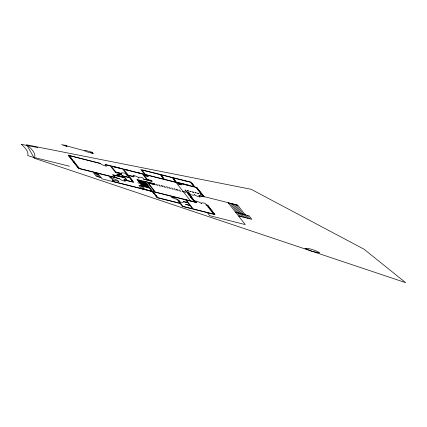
<?xml version="1.0" encoding="UTF-8"?>
<svg xmlns="http://www.w3.org/2000/svg" width="427" height="427" viewBox="0 0 427 427"><rect width="100%" height="100%" fill="white"/><g stroke="black" fill="none" stroke-linecap="round" stroke-linejoin="round"><path stroke-width="0.64" d="M34.181 158.011L34.603 157.216A84.84 18.217 18 0 0 28.358 146.194L26.72 144.844L251.119 189.289L364.034 249.203L405.65 282.663L34.267 158.203L26.72 144.844M65.646 145.623L66.783 145.532L61.627 144.657L67.044 146.509L65.646 145.623L84.397 150.72L86.734 151.777L93.337 153.576L90.631 152.386L92.691 152.391L86.083 150.592L84.397 150.72M199.03 195.673L204.266 196.986L196.756 187.394L194.851 186.919L191.136 182.174L140.841 169.556L144.556 174.301L105.047 164.395L106.52 166.274A5.482 1.18 18 0 1 100.201 163.418L69.42 155.7L79.406 168.451L114.633 177.285L112.541 174.616L118.252 176.047L116.667 174.019L118.685 174.803L121.038 174.792A4.11 0.881 18 0 1 122.49 175.759L122.645 175.956M137.756 182.831L142.116 183.413L143.899 184.122L143.061 183.14L144.497 183.727L147.849 184.17M37.752 147.566L21.35 144.337A87.909 18.879 18 0 1 27.68 155.513L31.128 156.72L69.387 166.21M191.461 183.567L192.412 183.802M161.395 176.105L162.025 176.266M173.453 179.126L174.088 179.287M192.625 185.051L193.575 185.286M162.634 177.685L163.263 177.845M174.691 180.712L175.326 180.867M176.292 182.105L188.985 185.286L189.374 185.782M113.566 181.779L111.975 179.756L118.957 181.507A6.512 1.398 18 0 0 111.458 178.118L110.508 177.878L109.152 176.148L78.685 168.505L68.235 155.161L100.201 163.418M175.812 182.142L164.39 179.276L160.904 174.83L172.327 177.696L190.677 201.122M114.447 166.792L119.208 167.987M125.394 169.54L129.205 170.49M136.501 172.321L140.312 173.277M105.282 164.694L110.358 165.964L115.429 172.439L121.455 173.949A5.482 1.18 18 0 1 117.617 174.259M196.308 187.8L197.258 188.04M69.03 156.175L69.985 156.415M197.466 189.284L198.422 189.519M198.085 190.074L199.041 190.314M199.249 191.558L200.199 191.792M199.868 192.347L200.818 192.588M115.952 172.134L121.508 173.527A5.14 1.105 18 0 1 125.106 173.239L126.424 174.921L127.534 175.198L129.312 177.472L122.49 175.759M126.269 174.723L127.379 175.001L122.73 169.071L111.308 166.204L116.379 172.679M134.041 176.671L128.33 175.241L123.686 169.305L142.41 174.002L147.053 179.932L143.563 179.057M73.337 161.662L74.277 161.902M116.107 172.332L121.508 173.527M127.726 175.444L128.676 175.684M201.032 193.831L201.982 194.066M73.609 162.009L74.549 162.249M185.991 190.255L185.04 190.015L185.35 190.415M187.261 190.575L188.531 190.89M189.802 191.211L191.066 191.531M192.337 191.846L193.607 192.166M194.877 192.486L196.148 192.801M197.413 193.121L198.683 193.442M199.953 193.757L201.224 194.077M187.416 190.773L188.686 191.093M189.956 191.408L191.221 191.728M192.492 192.043L193.762 192.363M195.032 192.684L196.303 192.999M197.568 193.319L198.838 193.639M200.108 193.954L201.379 194.274M201.651 194.621L202.601 194.861M129.119 177.226L130.07 177.461M154.142 183.775L154.777 183.936M156.047 184.256L157.317 184.571M158.582 184.891L159.853 185.211M161.123 185.526L162.313 185.75M163.584 186.065L164.854 186.385M166.124 186.7L167.395 187.021M168.66 187.341L169.93 187.656M171.2 187.976L172.471 188.296M173.741 188.611L175.006 188.931M177.627 189.668L176.276 189.252M178.892 189.983L180.162 190.303M183.893 191.163L185.163 191.477M122.485 175.919L123.44 176.159L124.214 177.146L118.818 175.791L118.044 174.803L118.685 174.803M137.67 179.676L144.331 181.347M202.809 196.105L203.764 196.34M203.957 196.591L237.593 205.024L248.044 218.368M138.108 180.231L144.769 181.902M189.508 193.282L188.083 192.924L195.203 202.019L196.628 202.377M228.381 203.033L237.903 205.419M155.513 184.875L148.372 183.087L155.38 192.033L194.253 201.779M156.784 185.195L158.049 185.51M159.319 185.83L160.589 186.151M161.86 186.466L163.13 186.786M164.395 187.106L165.665 187.421M166.936 187.741L168.206 188.061M169.476 188.376L170.747 188.697M172.012 189.017L173.282 189.332M174.552 189.652L175.823 189.967M178.358 190.607L176.906 190.052M179.628 190.922L180.899 191.243M182.169 191.563L183.439 191.878M184.704 192.198L185.975 192.518M138.513 180.749L145.175 182.42M130.395 178.854L131.351 179.094M138.919 181.272L145.58 182.943M187.96 193.751L188.915 193.986M139.325 181.79L145.986 183.461M139.73 182.308L146.386 183.978M131.559 180.338L132.509 180.578M140.136 182.825L146.803 184.496M189.124 195.23L190.074 195.47M77.895 167.496L78.846 167.731M140.542 183.343L147.208 185.019M189.433 195.625L190.383 195.865M140.953 183.866L147.614 185.537M119.304 178.694L115.584 177.52L113.726 175.15L124.833 177.936L126.691 180.306L123.835 179.591L125.228 181.368A5.14 1.105 18 0 1 119.304 178.694L110.102 176.388L111.458 178.118M124.065 179.89L133.902 182.356L128.484 175.438L134.195 176.869L132.882 175.187A5.14 1.105 18 0 1 138.802 177.867L138.956 178.064M141.358 184.384L148.02 186.055M109.365 176.42L110.315 176.661M190.591 197.109L191.547 197.349M141.764 184.902L148.425 186.572M98.541 174.323L93.78 173.127L96.337 176.388L101.092 177.584M190.901 197.504L191.856 197.744M142.17 185.419L148.831 187.095M110.294 177.605L111.244 177.845M142.575 185.942L149.242 187.613M142.191 186.103L138.86 185.265L141.417 188.531M142.346 186.3L149.647 188.131M192.065 198.987L193.015 199.228L195.406 202.307L188.051 192.358M192.374 199.382L193.319 199.622M112.168 180.002L113.123 180.242M193.532 200.866L194.488 201.106M113.102 181.187L114.052 181.427M235.426 212.027L244.949 214.418M206.15 204.763L207.581 205.125L215.011 214.61L182.324 206.417L180.002 203.449L157.152 197.717L152.279 191.493L102.138 178.918L97.73 173.282M139.864 188.339L143.669 189.294M147.005 190.127L150.811 191.082M235.736 212.422L249.064 215.768L251.85 219.323L238.522 215.982M207.09 205.478L208.045 205.718M152.642 191.958L153.597 192.198M186.103 200.493L186.738 200.647M208.253 206.962L209.203 207.196M153.805 193.442L154.755 193.682M183.439 201.651L187.725 202.569L185.596 199.847L176.079 197.461L176.581 198.101L171.184 196.751A5.14 1.105 18 0 0 177.109 199.425L178.844 200.338L180.082 201.918A4.798 1.03 18 0 0 183.439 201.651L187.88 202.766L189.972 205.435L185.526 204.319L190.127 205.633L192.566 208.744L183.044 206.358L178.363 200.375L178.998 200.535M187.261 201.971L187.896 202.131M208.872 207.752L209.822 207.992M155.353 195.417L156.303 195.657M210.031 209.235L210.986 209.47M210.65 210.025L211.605 210.265M156.512 196.9L157.467 197.141M211.813 211.509L212.763 211.744M212.432 212.299L213.383 212.534M213.591 213.783L214.546 214.018M247.158 215.288L249.944 218.848M235.998 204.944L243.043 213.938M243.353 214.333L246.139 217.893M234.092 204.464L241.138 213.463M241.447 213.858L244.233 217.412M232.192 203.989L239.232 212.982M239.542 213.377L242.333 216.937M230.286 203.508L237.332 212.507M237.642 212.902L240.428 216.457M228.071 202.638L245.258 224.581L209.716 215.667L207.394 212.705M197.103 187.997L198.261 189.481M198.881 190.271L200.044 191.755M200.663 192.545L201.822 194.029M202.441 194.819L203.604 196.303M192.257 183.765L193.415 185.249M207.885 205.675L209.043 207.159M209.662 207.949L210.826 209.433M211.445 210.223L212.609 211.707M213.228 212.497L214.386 213.98M185.265 180.701L185.499 181M201.389 203.572A5.14 1.105 18 0 1 204.992 203.284L213.826 214.076L193.201 208.904L186.231 200.007L196.863 202.676L195.47 200.893A5.14 1.105 18 0 1 201.389 203.572L201.432 203.62M180.504 179.505L180.738 179.804M183.909 184.016L184.293 184.507M186.61 191.045L186.919 191.44M187.229 191.835L187.538 192.235M188.755 193.949L189.914 195.433M190.223 195.828L191.387 197.306M191.696 197.706L192.86 199.185M193.169 199.58L194.328 201.064M185.66 190.81L185.969 191.205M186.279 191.6L186.588 191.995M194.482 202.078L186.898 192.39L189.278 192.988L190.672 194.765A5.14 1.105 18 0 0 194.269 194.477A5.14 1.105 18 0 0 200.188 197.151L198.795 195.374L203.081 196.447L196.036 187.453L180.802 183.631L181.811 184.918L178.321 184.042L177.312 182.756L147.486 175.278L148.489 176.559L144.363 175.529L147.539 179.58L151.665 180.616L152.284 181.406L143.718 179.255L142.399 177.573A5.14 1.105 18 0 0 138.802 177.867M186.161 199.751L186.391 200.049M176.511 189.545L176.725 189.818M175.945 197.947L175.444 197.301L153.229 191.728L157.873 197.664L180.087 203.231L177.109 199.425M161.913 185.884L162.127 186.156M154.878 184.715L154.067 183.679L144.23 181.213L152.044 191.195L114.281 181.726L112.931 179.997M140.269 173.229L140.504 173.527M152.802 191.995L153.966 193.479M155.513 195.459L156.672 196.938M136.464 172.273L136.693 172.572M150.619 190.837L150.848 191.136M146.808 189.882L147.043 190.18M142.981 186.46L137.563 179.537L136.928 179.383L144.748 189.364M129.162 170.442L129.397 170.741M143.477 189.044L143.712 189.342M140.526 185.686L143.082 188.947M125.357 169.487L125.591 169.786M139.672 188.093L139.901 188.387M119.17 167.939L119.4 168.233M114.409 166.743L114.639 167.037M109.52 176.458L110.454 177.643M112.328 180.045L113.256 181.229M96.956 173.922L99.507 177.184M95.365 173.522L97.922 176.789M68.235 155.161L78.707 168.51M319.412 252.853L312.18 251.343L304.926 248.402A8.225 1.767 18 0 1 312.148 249.48A8.225 1.767 18 0 1 319.412 252.853M160.269 174.67L142.026 170.095L145.506 174.542L163.754 179.121L160.269 174.67M190.415 182.233L172.962 177.856L176.447 182.302L193.901 186.679L190.415 182.233M146.851 175.118L143.36 174.243L144.209 175.332L147.699 176.207L146.851 175.118M179.852 183.397L177.947 182.916L178.801 184.005L180.706 184.48L179.852 183.397M151.185 180.653L147.694 179.778L148.004 180.173L151.494 181.048L151.185 180.653M129.466 177.669L124.076 176.314L127.401 180.568L132.797 181.918L129.466 177.669M153.661 183.818L145.095 181.667L152.679 191.355L154.745 191.872L147.582 182.729L154.088 184.357L153.661 183.818M124.369 177.344L118.973 175.988L124.599 177.637L124.369 177.344M131.436 179.57L132.594 181.053L131.436 179.57"/></g></svg>
